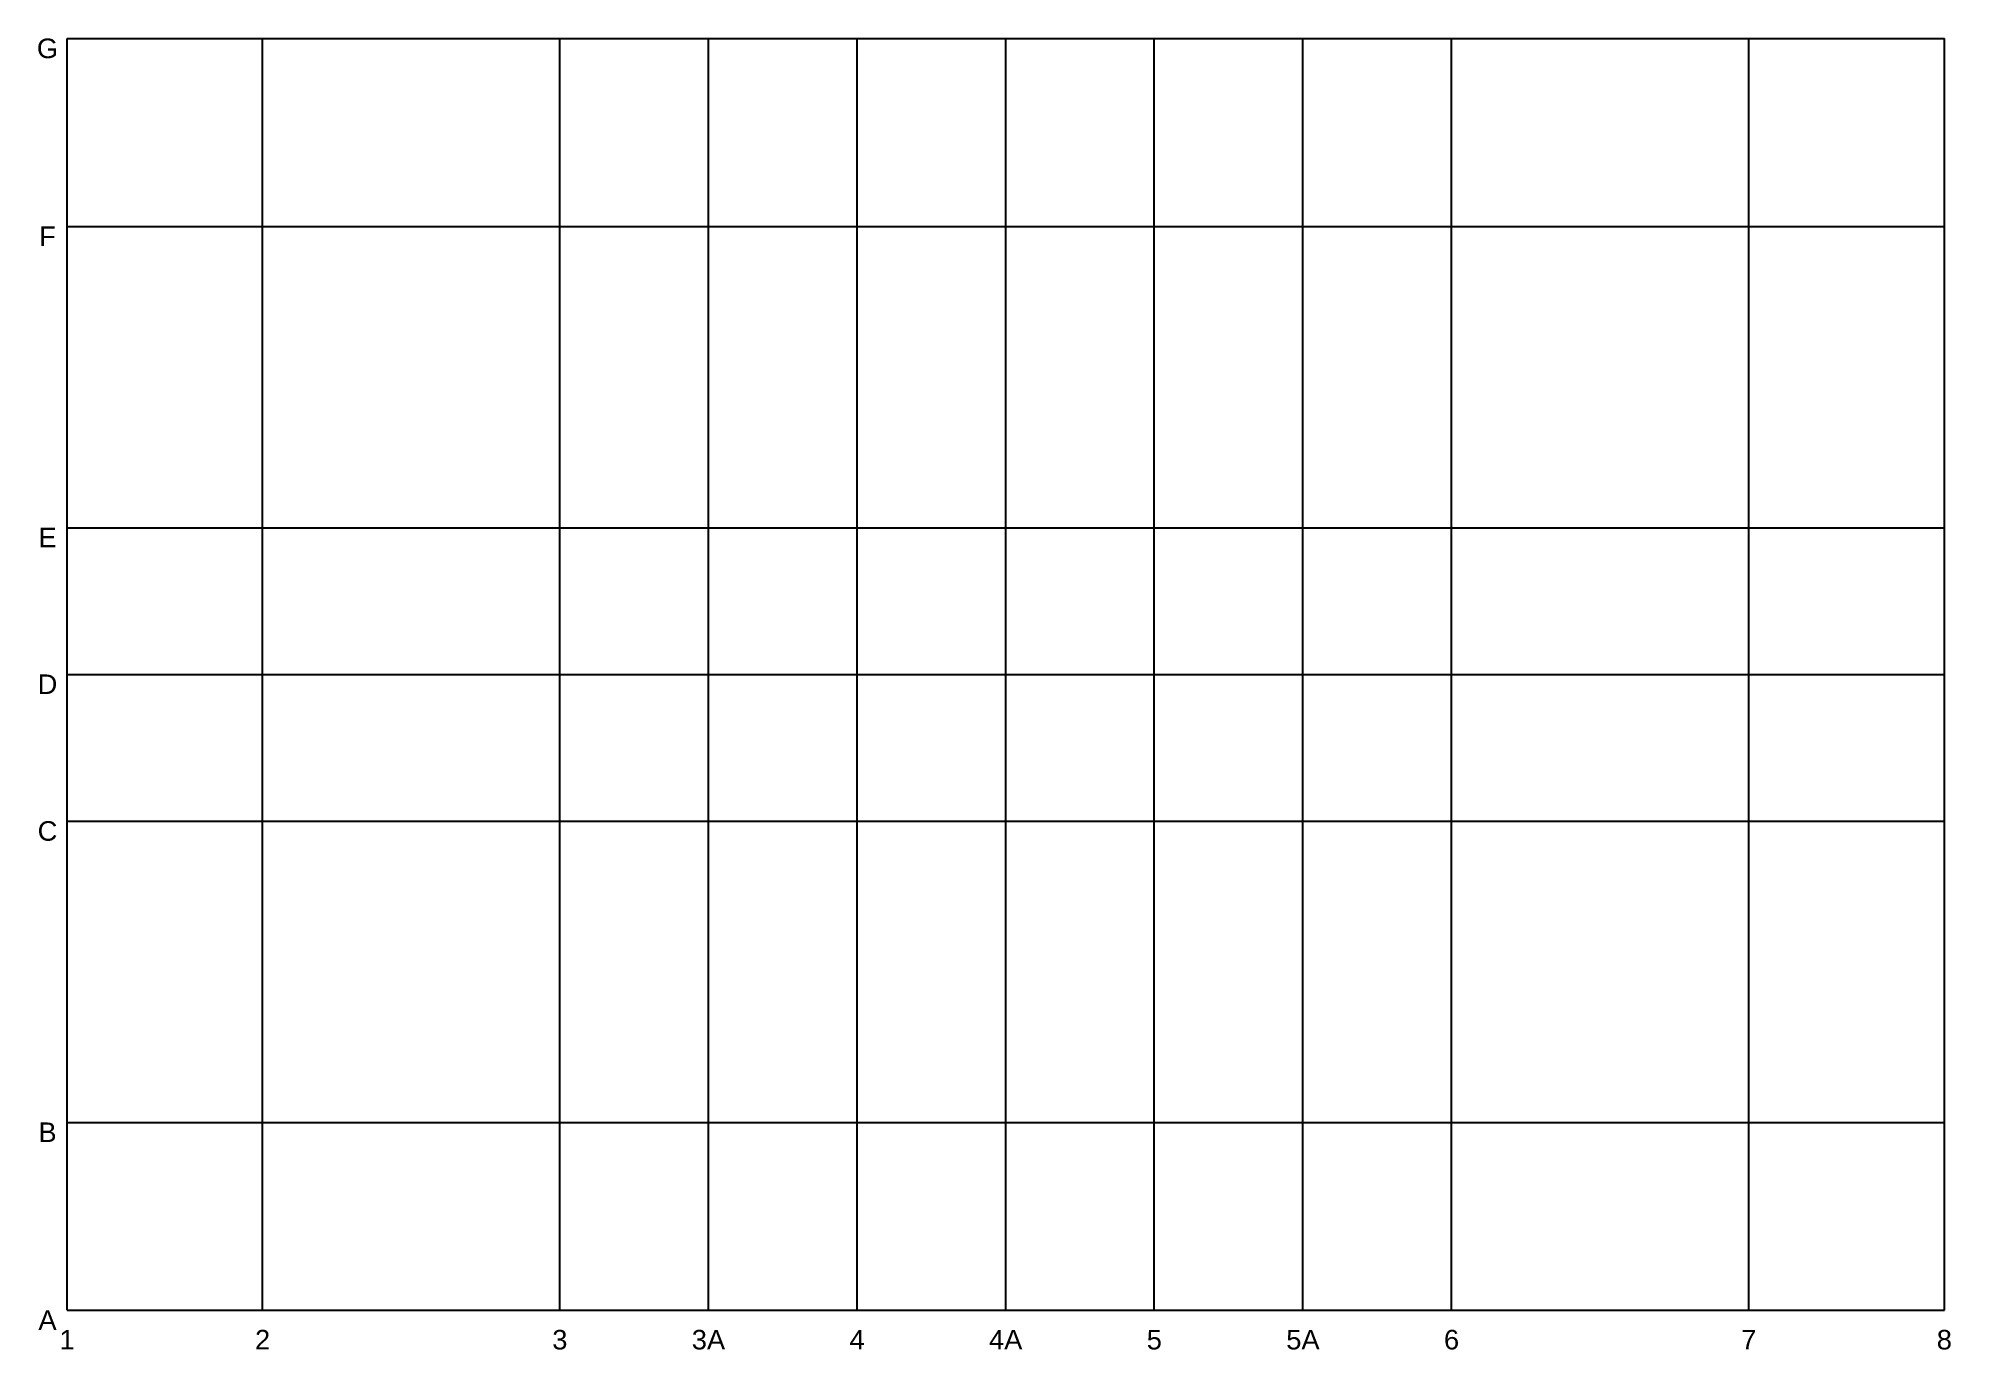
# Model space of a CAD drawing. Header units: millimetres. Extents: x -736 to 48164, y -1007 to 32507.
import ezdxf

# ---------------------------------------------------------------- set-up
doc = ezdxf.new("R2010")
doc.units = ezdxf.units.MM
doc.layers.add('standard', color=2, linetype='Continuous')
doc.styles.get("Standard").update_dxf_attribs({"font": 'arial.ttf'})

msp = doc.modelspace()

# ---------------------------------------------------------------- linework, layer by layer
at = {"layer": 'standard', "ltscale": 0.3}
for p, q in [((0, 32500), (5000, 32500)), ((0, 27700), (0, 32500)), ((5000, 32500), (12600, 32500)), ((5000, 27700), (5000, 32500)), ((12600, 32500), (16400, 32500)), ((12600, 27700), (12600, 32500)), ((16400, 32500), (20200, 32500)), ((16400, 27700), (16400, 32500)), ((20200, 32500), (24000, 32500)), ((20200, 27700), (20200, 32500)), ((24000, 32500), (27800, 32500)), ((24000, 27700), (24000, 32500)), ((27800, 32500), (31600, 32500)), ((27800, 27700), (27800, 32500)), ((31600, 32500), (35400, 32500)), ((31600, 27700), (31600, 32500)), ((35400, 32500), (43000, 32500)), ((35400, 27700), (35400, 32500)), ((43000, 32500), (48000, 32500)), ((43000, 27700), (43000, 32500)), ((48000, 27700), (48000, 32500)), ((0, 27700), (5000, 27700)), ((0, 20000), (0, 27700)), ((5000, 27700), (12600, 27700)), ((5000, 20000), (5000, 27700)), ((12600, 27700), (16400, 27700)), ((12600, 20000), (12600, 27700)), ((16400, 27700), (20200, 27700)), ((16400, 20000), (16400, 27700)), ((20200, 27700), (24000, 27700)), ((20200, 20000), (20200, 27700)), ((24000, 27700), (27800, 27700)), ((24000, 20000), (24000, 27700)), ((27800, 27700), (31600, 27700)), ((27800, 20000), (27800, 27700)), ((31600, 27700), (35400, 27700)), ((31600, 20000), (31600, 27700)), ((35400, 27700), (43000, 27700)), ((35400, 20000), (35400, 27700)), ((43000, 27700), (48000, 27700)), ((43000, 20000), (43000, 27700)), ((48000, 20000), (48000, 27700)), ((0, 20000), (5000, 20000)), ((0, 16250), (0, 20000)), ((5000, 20000), (12600, 20000)), ((5000, 16250), (5000, 20000)), ((12600, 20000), (16400, 20000)), ((12600, 16250), (12600, 20000)), ((16400, 20000), (20200, 20000)), ((16400, 16250), (16400, 20000)), ((20200, 20000), (24000, 20000)), ((20200, 16250), (20200, 20000)), ((24000, 20000), (27800, 20000)), ((24000, 16250), (24000, 20000)), ((27800, 20000), (31600, 20000)), ((27800, 16250), (27800, 20000)), ((31600, 20000), (35400, 20000)), ((31600, 16250), (31600, 20000)), ((35400, 20000), (43000, 20000)), ((35400, 16250), (35400, 20000)), ((43000, 20000), (48000, 20000)), ((43000, 16250), (43000, 20000)), ((48000, 16250), (48000, 20000)), ((0, 16250), (5000, 16250)), ((0, 12500), (0, 16250)), ((5000, 16250), (12600, 16250)), ((5000, 12500), (5000, 16250)), ((12600, 16250), (16400, 16250)), ((12600, 12500), (12600, 16250)), ((16400, 16250), (20200, 16250)), ((16400, 12500), (16400, 16250)), ((20200, 16250), (24000, 16250)), ((20200, 12500), (20200, 16250)), ((24000, 16250), (27800, 16250)), ((24000, 12500), (24000, 16250)), ((27800, 16250), (31600, 16250)), ((27800, 12500), (27800, 16250)), ((31600, 16250), (35400, 16250)), ((31600, 12500), (31600, 16250)), ((35400, 16250), (43000, 16250)), ((35400, 12500), (35400, 16250)), ((43000, 16250), (48000, 16250)), ((43000, 12500), (43000, 16250)), ((48000, 12500), (48000, 16250)), ((0, 12500), (5000, 12500)), ((0, 4800), (0, 12500)), ((5000, 12500), (12600, 12500)), ((5000, 4800), (5000, 12500)), ((12600, 12500), (16400, 12500)), ((12600, 4800), (12600, 12500)), ((16400, 12500), (20200, 12500)), ((16400, 4800), (16400, 12500)), ((20200, 12500), (24000, 12500)), ((20200, 4800), (20200, 12500)), ((24000, 12500), (27800, 12500)), ((24000, 4800), (24000, 12500)), ((27800, 12500), (31600, 12500)), ((27800, 4800), (27800, 12500)), ((31600, 12500), (35400, 12500)), ((31600, 4800), (31600, 12500)), ((35400, 12500), (43000, 12500)), ((35400, 4800), (35400, 12500)), ((43000, 12500), (48000, 12500)), ((43000, 4800), (43000, 12500)), ((48000, 4800), (48000, 12500)), ((0, 4800), (5000, 4800)), ((0, 0), (0, 4800)), ((5000, 4800), (12600, 4800)), ((5000, 0), (5000, 4800)), ((12600, 4800), (16400, 4800)), ((12600, 0), (12600, 4800)), ((16400, 4800), (20200, 4800)), ((16400, 0), (16400, 4800)), ((20200, 4800), (24000, 4800)), ((20200, 0), (20200, 4800)), ((24000, 4800), (27800, 4800)), ((24000, 0), (24000, 4800)), ((27800, 4800), (31600, 4800)), ((27800, 0), (27800, 4800)), ((31600, 4800), (35400, 4800)), ((31600, 0), (31600, 4800)), ((35400, 4800), (43000, 4800)), ((35400, 0), (35400, 4800)), ((43000, 4800), (48000, 4800)), ((43000, 0), (43000, 4800)), ((48000, 0), (48000, 4800)), ((0, 0), (5000, 0)), ((5000, 0), (12600, 0)), ((12600, 0), (16400, 0)), ((16400, 0), (20200, 0)), ((20200, 0), (24000, 0)), ((24000, 0), (27800, 0)), ((27800, 0), (31600, 0)), ((31600, 0), (35400, 0)), ((35400, 0), (43000, 0)), ((43000, 0), (48000, 0))]:
    msp.add_line(p, q, dxfattribs=at)

# ---------------------------------------------------------------- texts
at = {"layer": 'standard', "char_height": 500, "attachment_point": 2, "line_spacing_factor": 1.1}
for s, insert, width in [('{G}', (-500, 32500), 500), ('{F}', (-500, 27700), 500), ('{E}', (-500, 20000), 500), ('{D}', (-500, 16250), 500), ('{C}', (-500, 12500), 500), ('{B}', (-500, 4800), 500), ('{A}', (-500, 0), 500), ('{1}', (0, -500), 500), ('{2}', (5000, -500), 500), ('{3}', (12600, -500), 500), ('{3A}', (16400, -500), 1000), ('{4}', (20200, -500), 500), ('{4A}', (24000, -500), 1000), ('{5}', (27800, -500), 500), ('{5A}', (31600, -500), 1000), ('{6}', (35400, -500), 500), ('{7}', (43000, -500), 500), ('{8}', (48000, -500), 500)]:
    msp.add_mtext(s, dxfattribs=dict(at, insert=insert, width=width))

doc.saveas('drawing.dxf')
